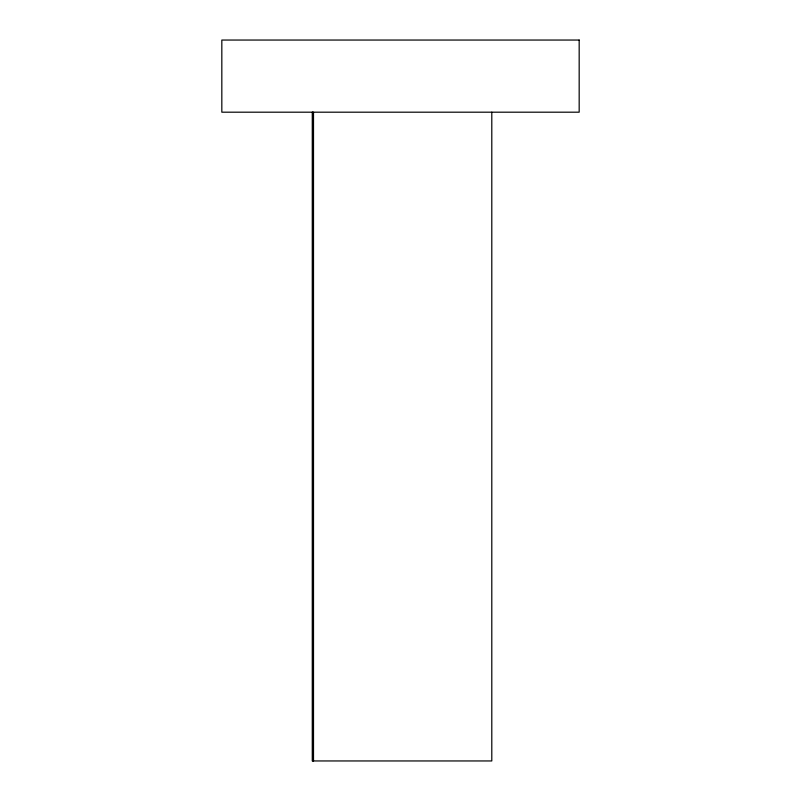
<?xml version="1.0" encoding="UTF-8"?>
<svg xmlns="http://www.w3.org/2000/svg" width="801" height="801" viewBox="0 0 801 801"><rect width="100%" height="100%" fill="white"/><g stroke="black" fill="none" stroke-linecap="round" stroke-linejoin="round"><path stroke-width="1.2" d="M491.794 112.19L491.794 760.95L312.27 760.95L312.27 112.19M313.511 112.19L313.511 760.95M312.69 112.19L312.69 760.95M579.173 40.05L221.827 40.05L221.827 112.19L579.173 112.19L579.173 40.05"/></g></svg>
